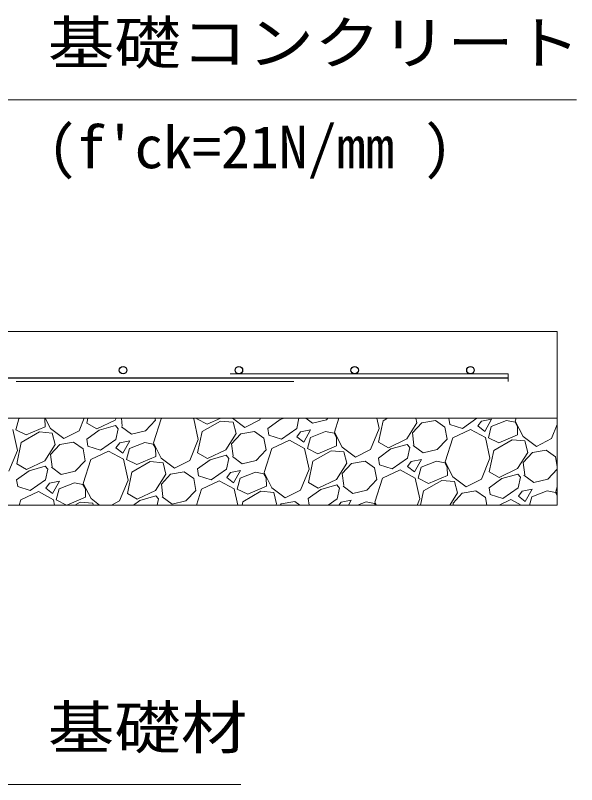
# Model space of a CAD drawing. Units: millimetres at full size; details may follow other scales. Extents: x 37600 to 71200, y -27760 to -4000.
# Drawn here: x 53214 to 54183, y -23468 to -22139 of the extents above; entities that cross this region are included whole.
import ezdxf
from ezdxf.enums import TextEntityAlignment as Align

# ---------------------------------------------------------------- set-up
doc = ezdxf.new("R2010")
doc.units = ezdxf.units.MM
doc.header["$LTSCALE"] = 80.0044
doc.linetypes.add('DASHED_SPACED', pattern=[12, 6, -6])
for name, color, linetype, lineweight in [('0_2', 4, 'Continuous', 13), ('Defpoints_5', 5, 'Continuous', 13), ('寸法', 6, 'Continuous', 13), ('鉄筋', 1, 'Continuous', 30), ('ﾊｯﾁﾝｸﾞ', 4, 'Continuous', 9)]:
    doc.layers.add(name, color=color, linetype=linetype, lineweight=lineweight)
doc.styles.add('ＭＳ ゴシック', font='')
doc.styles.get('ＭＳ ゴシック').set_extended_font_data('MS Gothic')

msp = doc.modelspace()

# ---------------------------------------------------------------- linework, layer by layer
at = {"layer": '0_2', "color": 7}
for points in [[(50250, -22685), (54150, -22685), (54150, -22835), (50250, -22835)], [(50250, -22835), (54150, -22835), (54150, -22985), (50250, -22985)]]:
    msp.add_lwpolyline(points, close=True, dxfattribs=at)
at = {"layer": 'Defpoints_5', "color": 7, "linetype": 'DASHED_SPACED'}
msp.add_lwpolyline([(50335, -22771.5), (54065, -22771.5), (54065, -22758.5), (50335, -22758.5)], close=True, dxfattribs=at)
at = {"layer": '寸法'}
for points in [[(52950, -22685), (52985.78, -22613.45), (53150, -22285), (54183.33, -22285)], [(52950, -22985), (52980.61, -23058.91), (53150, -23468), (53603.33, -23468)]]:
    msp.add_lwpolyline(points, dxfattribs=at)
at = {"layer": '鉄筋'}
msp.add_line((50335, -22765), (54065, -22765), dxfattribs=at)
for centre in [(53400, -22752), (53600, -22752), (53800, -22752), (54000, -22752)]:
    msp.add_circle(centre, 6.5, dxfattribs=at)
at = {"layer": 'ﾊｯﾁﾝｸﾞ'}
for p, q in [((53219.77, -22835.8), (53214.64, -22854.93)), ((53221.81, -22835), (53219.77, -22835.8)), ((53264.92, -22835.6), (53264.57, -22835)), ((53265.15, -22850.02), (53264.92, -22835.6)), ((53265.65, -22835), (53274.72, -22852.58)), ((53323.88, -22856.53), (53332.71, -22835)), ((53337.54, -22843.79), (53339.4, -22835)), ((53354.43, -22853.44), (53337.54, -22843.79)), ((53386.14, -22838.36), (53354.43, -22853.44)), ((53388.27, -22835), (53386.14, -22838.36)), ((53398.69, -22848.9), (53397.03, -22835)), ((53438.66, -22856.54), (53455.77, -22838.57)), ((53465.66, -22836.1), (53452.47, -22877.66)), ((53455.77, -22838.57), (53455.12, -22835)), ((53467.99, -22835), (53465.66, -22836.1)), ((53522.09, -22835.85), (53520.54, -22835)), ((53529.89, -22871.76), (53522.09, -22835.85)), ((53527.45, -22835), (53527.13, -22836.17)), ((53527.13, -22836.17), (53545.23, -22845.12)), ((53536.61, -22858.18), (53568.13, -22839.98)), ((53545.23, -22845.12), (53568.89, -22835)), ((53568.13, -22839.98), (53590.19, -22841.8)), ((53588.76, -22835), (53610.2, -22851.26)), ((53590.19, -22841.8), (53595.14, -22861.57)), ((53610.2, -22851.26), (53636.36, -22837.77)), ((53636.36, -22837.77), (53637.5, -22835)), ((53671.44, -22836.92), (53649.8, -22852.64)), ((53678.15, -22835), (53671.44, -22836.92)), ((53703.76, -22835), (53699.99, -22852.77)), ((53715.52, -22835), (53727.04, -22843.62)), ((53727.04, -22843.62), (53751.15, -22837.78)), ((53751.15, -22837.78), (53753.79, -22835)), ((53772.54, -22835), (53764.96, -22858.9)), ((53842.38, -22853), (53838.47, -22835)), ((53841.27, -22876.28), (53849.09, -22839.43)), ((53849.09, -22839.43), (53856.76, -22835)), ((53907.63, -22842.81), (53889.87, -22870.85)), ((53899.89, -22860.21), (53915.79, -22842.95)), ((53905.67, -22835), (53907.63, -22842.81)), ((53915.79, -22842.95), (53939.39, -22839.03)), ((53939.39, -22839.03), (53955.76, -22850.59)), ((53964.25, -22845.69), (53962.47, -22835)), ((54011.06, -22835), (53985.99, -22852.54)), ((54019.1, -22839.89), (54012.71, -22848.42)), ((54036.45, -22836.34), (54019.1, -22839.89)), ((54024.56, -22857.75), (54036.45, -22836.34)), ((54062.33, -22839.17), (54035.99, -22849.53)), ((54076.93, -22842.06), (54062.33, -22839.17)), ((54081.13, -22849.33), (54076.93, -22842.06)), ((54079.08, -22835), (54077.45, -22840.15)), ((54077.45, -22840.15), (54090.93, -22866.31)), ((53217.41, -22890.51), (53209.61, -22854.6)), ((53214.64, -22854.93), (53232.74, -22863.88)), ((53232.74, -22863.88), (53265.15, -22850.02)), ((53274.72, -22852.58), (53297.72, -22870.01)), ((53297.72, -22870.01), (53323.88, -22856.53)), ((53358.95, -22855.68), (53337.31, -22871.4)), ((53386.7, -22847.74), (53358.95, -22855.68)), ((53391.41, -22853.1), (53386.7, -22847.74)), ((53391.41, -22853.1), (53387.5, -22871.52)), ((53397.47, -22849.6), (53414.55, -22862.37)), ((53414.55, -22862.37), (53438.66, -22856.54)), ((53528.78, -22895.03), (53536.61, -22858.18)), ((53603.3, -22861.71), (53626.9, -22857.78)), ((53626.9, -22857.78), (53643.28, -22869.34)), ((53651.76, -22864.44), (53649.8, -22852.64)), ((53699.99, -22852.77), (53673.5, -22871.29)), ((53723.96, -22855.09), (53706.61, -22858.64)), ((53712.07, -22876.5), (53723.96, -22855.09)), ((53749.85, -22857.93), (53723.5, -22868.29)), ((53764.45, -22860.82), (53749.85, -22857.93)), ((53827.61, -22889.01), (53842.38, -22853)), ((53959.5, -22871.06), (53955.76, -22850.59)), ((53985.99, -22852.54), (53964.25, -22845.69)), ((53999.89, -22854.21), (53969.39, -22868.59)), ((54025.82, -22868.33), (53999.89, -22854.21)), ((54012.71, -22848.42), (54024.56, -22857.75)), ((54035.99, -22849.53), (54030.86, -22868.66)), ((54081.37, -22863.75), (54081.13, -22849.33)), ((54140.09, -22870.26), (54150, -22846.11)), ((53224.12, -22876.94), (53255.64, -22858.74)), ((53255.64, -22858.74), (53277.7, -22860.55)), ((53277.7, -22860.55), (53282.65, -22880.33)), ((53339.28, -22883.2), (53337.31, -22871.4)), ((53387.5, -22871.52), (53361.01, -22890.05)), ((53515.12, -22907.77), (53529.89, -22871.76)), ((53595.14, -22861.57), (53577.38, -22889.61)), ((53587.4, -22878.97), (53603.3, -22861.71)), ((53647.02, -22889.82), (53643.28, -22869.34)), ((53673.5, -22871.29), (53651.76, -22864.44)), ((53706.61, -22858.64), (53700.22, -22867.18)), ((53700.22, -22867.18), (53712.07, -22876.5)), ((53723.5, -22868.29), (53718.37, -22887.42)), ((53768.65, -22868.09), (53764.45, -22860.82)), ((53764.96, -22858.9), (53778.45, -22885.06)), ((53768.89, -22882.5), (53768.65, -22868.09)), ((53889.87, -22870.85), (53858.16, -22885.93)), ((53902.42, -22881.39), (53899.89, -22860.21)), ((53942.39, -22889.02), (53959.5, -22871.06)), ((53969.39, -22868.59), (53956.2, -22910.15)), ((54033.62, -22904.25), (54025.82, -22868.33)), ((54030.86, -22868.66), (54048.96, -22877.61)), ((54048.96, -22877.61), (54081.37, -22863.75)), ((54090.93, -22866.31), (54113.93, -22883.74)), ((54113.93, -22883.74), (54140.09, -22870.26)), ((53216.3, -22913.79), (53224.12, -22876.94)), ((53282.65, -22880.33), (53264.89, -22908.36)), ((53274.92, -22897.73), (53290.82, -22880.46)), ((53290.82, -22880.46), (53314.42, -22876.54)), ((53314.42, -22876.54), (53330.79, -22888.1)), ((53361.01, -22890.05), (53339.28, -22883.2)), ((53394.12, -22877.4), (53387.74, -22885.94)), ((53411.47, -22873.85), (53394.12, -22877.4)), ((53399.59, -22895.26), (53411.47, -22873.85)), ((53437.36, -22876.69), (53411.01, -22887.05)), ((53451.96, -22879.57), (53437.36, -22876.69)), ((53456.16, -22886.85), (53451.96, -22879.57)), ((53452.47, -22877.66), (53465.96, -22903.82)), ((53589.93, -22900.14), (53587.4, -22878.97)), ((53687.4, -22872.97), (53656.9, -22887.34)), ((53713.34, -22887.09), (53687.4, -22872.97)), ((53736.47, -22896.37), (53768.89, -22882.5)), ((53778.45, -22885.06), (53801.45, -22902.5)), ((53858.16, -22885.93), (53841.27, -22876.28)), ((53890.43, -22880.22), (53862.68, -22888.16)), ((53895.14, -22885.59), (53890.43, -22880.22)), ((53901.2, -22882.09), (53918.28, -22894.86)), ((54040.34, -22890.67), (54071.86, -22872.47)), ((54071.86, -22872.47), (54093.92, -22874.28)), ((54093.92, -22874.28), (54098.87, -22894.06)), ((53202.63, -22926.53), (53217.41, -22890.51)), ((53277.44, -22918.9), (53274.92, -22897.73)), ((53334.53, -22908.57), (53330.79, -22888.1)), ((53374.91, -22891.72), (53344.41, -22906.1)), ((53400.85, -22905.85), (53374.91, -22891.72)), ((53387.74, -22885.94), (53399.59, -22895.26)), ((53411.01, -22887.05), (53405.89, -22906.17)), ((53456.4, -22901.26), (53456.16, -22886.85)), ((53545.67, -22904.68), (53528.78, -22895.03)), ((53577.38, -22889.61), (53545.67, -22904.68)), ((53629.9, -22907.78), (53647.02, -22889.82)), ((53656.9, -22887.34), (53643.72, -22928.9)), ((53721.14, -22923), (53713.34, -22887.09)), ((53718.37, -22887.42), (53736.47, -22896.36)), ((53727.85, -22909.43), (53759.37, -22891.23)), ((53759.37, -22891.23), (53781.43, -22893.04)), ((53781.43, -22893.04), (53786.39, -22912.81)), ((53801.45, -22902.5), (53827.61, -22889.01)), ((53862.68, -22888.16), (53841.05, -22903.89)), ((53895.14, -22885.59), (53891.23, -22904.01)), ((53918.28, -22894.86), (53942.39, -22889.02)), ((54032.51, -22927.52), (54040.34, -22890.67)), ((54098.87, -22894.06), (54081.11, -22922.09)), ((54091.14, -22911.46), (54107.03, -22894.19)), ((54107.03, -22894.19), (54130.63, -22890.27)), ((54130.63, -22890.27), (54147.01, -22901.83)), ((53264.89, -22908.36), (53233.18, -22923.44)), ((53317.42, -22926.54), (53334.53, -22908.57)), ((53344.41, -22906.1), (53331.23, -22947.66)), ((53408.65, -22941.76), (53400.85, -22905.85)), ((53405.89, -22906.17), (53423.99, -22915.12)), ((53415.36, -22928.18), (53446.89, -22909.98)), ((53423.99, -22915.12), (53456.4, -22901.26)), ((53446.89, -22909.98), (53468.95, -22911.8)), ((53465.96, -22903.82), (53488.96, -22921.26)), ((53488.96, -22921.26), (53515.12, -22907.77)), ((53550.19, -22906.92), (53528.56, -22922.64)), ((53577.94, -22898.98), (53550.19, -22906.92)), ((53582.66, -22904.34), (53577.94, -22898.98)), ((53582.66, -22904.34), (53578.74, -22922.77)), ((53588.72, -22900.84), (53605.79, -22913.62)), ((53605.79, -22913.62), (53629.9, -22907.78)), ((53720.03, -22946.28), (53727.85, -22909.43)), ((53794.55, -22912.95), (53818.15, -22909.03)), ((53818.15, -22909.03), (53834.52, -22920.59)), ((53843.01, -22915.69), (53841.05, -22903.89)), ((53891.23, -22904.01), (53864.74, -22922.54)), ((53897.86, -22909.89), (53891.47, -22918.42)), ((53915.2, -22906.34), (53897.86, -22909.89)), ((53903.32, -22927.75), (53915.2, -22906.34)), ((53941.09, -22909.17), (53914.74, -22919.53)), ((53955.69, -22912.06), (53941.09, -22909.17)), ((53956.2, -22910.15), (53969.69, -22936.31)), ((54018.85, -22940.26), (54033.62, -22904.25)), ((54093.66, -22932.63), (54091.14, -22911.46)), ((54150, -22918.22), (54147.01, -22901.83)), ((53233.18, -22923.44), (53216.3, -22913.79)), ((53265.46, -22917.74), (53237.71, -22925.68)), ((53270.17, -22923.1), (53265.46, -22917.74)), ((53270.17, -22923.1), (53266.26, -22941.52)), ((53276.23, -22919.6), (53293.31, -22932.37)), ((53468.95, -22911.8), (53473.9, -22931.57)), ((53530.52, -22934.44), (53528.56, -22922.64)), ((53578.74, -22922.77), (53552.26, -22941.29)), ((53706.36, -22959.01), (53721.14, -22923)), ((53786.38, -22912.81), (53768.62, -22940.85)), ((53778.65, -22930.21), (53794.55, -22912.95)), ((53838.26, -22941.06), (53834.52, -22920.59)), ((53864.74, -22922.54), (53843.01, -22915.69)), ((53878.64, -22924.21), (53848.15, -22938.59)), ((53904.58, -22938.33), (53878.64, -22924.21)), ((53891.47, -22918.42), (53903.32, -22927.75)), ((53914.74, -22919.53), (53909.62, -22938.66)), ((53959.89, -22919.33), (53955.69, -22912.06)), ((53960.13, -22933.75), (53959.89, -22919.33)), ((54081.11, -22922.09), (54049.4, -22937.17)), ((54133.63, -22940.27), (54150, -22923.09)), ((53237.71, -22925.68), (53216.07, -22941.4)), ((53293.31, -22932.37), (53317.42, -22926.54)), ((53407.54, -22965.03), (53415.36, -22928.18)), ((53473.9, -22931.57), (53456.14, -22959.61)), ((53466.16, -22948.97), (53482.06, -22931.71)), ((53482.06, -22931.71), (53505.66, -22927.78)), ((53505.66, -22927.78), (53522.03, -22939.34)), ((53552.26, -22941.29), (53530.52, -22934.44)), ((53585.37, -22928.64), (53578.98, -22937.18)), ((53578.98, -22937.18), (53590.83, -22946.5)), ((53602.72, -22925.09), (53585.37, -22928.64)), ((53590.83, -22946.5), (53602.72, -22925.09)), ((53602.26, -22938.29), (53597.13, -22957.42)), ((53628.6, -22927.93), (53602.26, -22938.29)), ((53643.2, -22930.82), (53628.6, -22927.93)), ((53647.4, -22938.09), (53643.2, -22930.82)), ((53643.72, -22928.9), (53657.2, -22955.06)), ((53647.64, -22952.5), (53647.4, -22938.09)), ((53781.17, -22951.39), (53778.65, -22930.21)), ((53912.38, -22974.25), (53904.58, -22938.33)), ((53927.72, -22947.61), (53960.13, -22933.75)), ((53969.69, -22936.31), (53992.69, -22953.74)), ((54049.4, -22937.17), (54032.51, -22927.52)), ((54081.67, -22931.47), (54053.93, -22939.41)), ((54086.39, -22936.83), (54081.67, -22931.47)), ((54086.39, -22936.83), (54082.47, -22955.25)), ((54092.45, -22933.33), (54109.52, -22946.1)), ((53218.03, -22953.2), (53216.07, -22941.4)), ((53266.26, -22941.52), (53239.77, -22960.05)), ((53272.88, -22947.4), (53266.49, -22955.94)), ((53290.23, -22943.85), (53272.88, -22947.4)), ((53278.34, -22965.26), (53290.23, -22943.85)), ((53316.12, -22946.69), (53289.77, -22957.05)), ((53330.72, -22949.57), (53316.12, -22946.69)), ((53334.92, -22956.85), (53330.72, -22949.57)), ((53331.23, -22947.66), (53344.72, -22973.82)), ((53393.88, -22977.77), (53408.65, -22941.76)), ((53468.69, -22970.14), (53466.16, -22948.97)), ((53525.77, -22959.82), (53522.03, -22939.34)), ((53566.16, -22942.97), (53535.66, -22957.34)), ((53592.09, -22957.09), (53566.16, -22942.97)), ((53736.91, -22955.93), (53720.03, -22946.28)), ((53768.62, -22940.85), (53736.91, -22955.93)), ((53769.19, -22950.22), (53741.44, -22958.16)), ((53773.9, -22955.59), (53769.19, -22950.22)), ((53821.15, -22959.02), (53838.26, -22941.06)), ((53848.15, -22938.59), (53834.96, -22980.15)), ((53909.62, -22938.66), (53927.72, -22947.61)), ((53919.09, -22960.67), (53950.62, -22942.47)), ((53950.62, -22942.47), (53972.68, -22944.28)), ((53972.68, -22944.28), (53977.63, -22964.06)), ((53992.69, -22953.74), (54018.85, -22940.26)), ((54053.92, -22939.41), (54032.29, -22955.13)), ((54109.52, -22946.1), (54133.63, -22940.27)), ((53239.77, -22960.05), (53218.03, -22953.2)), ((53253.67, -22961.72), (53223.17, -22976.1)), ((53279.61, -22975.85), (53253.67, -22961.72)), ((53266.49, -22955.94), (53278.34, -22965.26)), ((53289.77, -22957.05), (53284.64, -22976.17)), ((53335.15, -22971.26), (53334.92, -22956.85)), ((53456.14, -22959.61), (53424.43, -22974.68)), ((53508.66, -22977.78), (53525.77, -22959.82)), ((53535.66, -22957.34), (53526.88, -22985)), ((53598.16, -22985), (53592.09, -22957.09)), ((53597.13, -22957.42), (53615.23, -22966.36)), ((53606.61, -22979.43), (53638.13, -22961.23)), ((53615.23, -22966.37), (53647.64, -22952.5)), ((53638.13, -22961.23), (53660.19, -22963.04)), ((53657.2, -22955.06), (53680.2, -22972.5)), ((53660.19, -22963.04), (53665.14, -22982.81)), ((53680.2, -22972.5), (53706.36, -22959.01)), ((53741.44, -22958.16), (53719.8, -22973.89)), ((53773.9, -22955.59), (53769.99, -22974.01)), ((53779.96, -22952.09), (53797.04, -22964.86)), ((53797.04, -22964.86), (53821.15, -22959.02)), ((53913.93, -22985), (53919.09, -22960.67)), ((53977.63, -22964.06), (53964.36, -22985)), ((53969.89, -22981.46), (53985.79, -22964.19)), ((53985.79, -22964.19), (54009.39, -22960.27)), ((54009.39, -22960.27), (54025.76, -22971.83)), ((54034.25, -22966.93), (54032.29, -22955.13)), ((54082.47, -22955.25), (54055.99, -22973.78)), ((54089.1, -22961.13), (54082.71, -22969.67)), ((54106.45, -22957.58), (54089.1, -22961.13)), ((54094.56, -22978.99), (54106.45, -22957.58)), ((54132.33, -22960.42), (54105.99, -22970.78)), ((54146.93, -22963.3), (54132.33, -22960.42)), ((54150, -22968.61), (54146.93, -22963.3)), ((54150, -22953.34), (54147.45, -22961.39)), ((54147.45, -22961.39), (54150, -22966.34)), ((53223.17, -22976.1), (53220.35, -22985)), ((53281.59, -22985), (53279.61, -22975.85)), ((53284.64, -22976.17), (53302.5, -22985)), ((53303.03, -22985), (53335.15, -22971.26)), ((53344.72, -22973.82), (53359.46, -22985)), ((53379.85, -22985), (53393.88, -22977.77)), ((53424.43, -22974.68), (53407.54, -22965.03)), ((53428.95, -22976.92), (53417.83, -22985)), ((53456.7, -22968.98), (53428.95, -22976.92)), ((53461.41, -22974.34), (53456.7, -22968.98)), ((53461.41, -22974.34), (53459.15, -22985)), ((53467.47, -22970.84), (53484.55, -22983.62)), ((53484.55, -22983.62), (53508.66, -22977.78)), ((53721.65, -22985), (53719.8, -22973.89)), ((53769.99, -22974.01), (53754.28, -22985)), ((53793.96, -22976.34), (53776.61, -22979.89)), ((53789.15, -22985), (53793.96, -22976.34)), ((53907.97, -22985), (53912.38, -22974.25)), ((54028.17, -22985), (54025.76, -22971.83)), ((54055.99, -22973.78), (54034.25, -22966.93)), ((54069.89, -22975.45), (54049.63, -22985)), ((54087.42, -22985), (54069.89, -22975.45)), ((54082.71, -22969.67), (54094.56, -22978.99)), ((54105.99, -22970.78), (54102.18, -22985)), ((53316.95, -22985), (53325.64, -22979.98)), ((53325.64, -22979.98), (53347.7, -22981.8)), ((53347.7, -22981.8), (53348.51, -22985)), ((53605.42, -22985), (53606.61, -22979.43)), ((53665.14, -22982.81), (53663.76, -22985)), ((53671.42, -22985), (53673.3, -22982.95)), ((53673.3, -22982.95), (53696.9, -22979.03)), ((53696.9, -22979.03), (53705.36, -22985)), ((53776.61, -22979.89), (53772.79, -22985)), ((53819.85, -22979.17), (53805.03, -22985)), ((53834.45, -22982.06), (53819.85, -22979.17)), ((53836.15, -22985), (53834.45, -22982.06)), ((53834.96, -22980.15), (53837.46, -22985)), ((53970.31, -22985), (53969.89, -22981.46))]:
    msp.add_line(p, q, dxfattribs=at)

# ---------------------------------------------------------------- texts
at = {"layer": '寸法', "style": 'ＭＳ ゴシック', "width": 1.15}
for s, p in [('基礎コンクリート', (53270, -22245)), ('基礎材', (53270, -23428))]:
    msp.add_text(s, height=73.31, dxfattribs=at).set_placement(p, align=Align.BOTTOM_LEFT)
at = {"layer": '寸法', "color": 3, "style": 'ＭＳ ゴシック'}
msp.add_text("(f'ck=21N/mm )", height=73.31, dxfattribs=at).set_placement((53270, -22425), align=Align.BOTTOM_LEFT)

doc.saveas('drawing.dxf')
